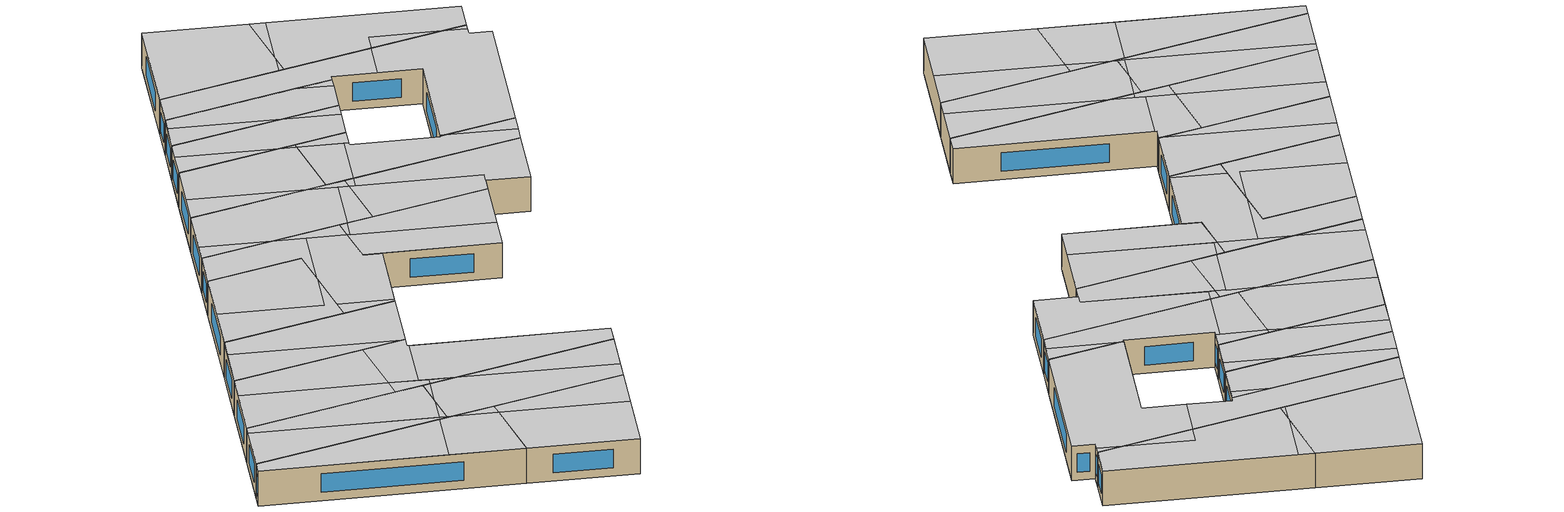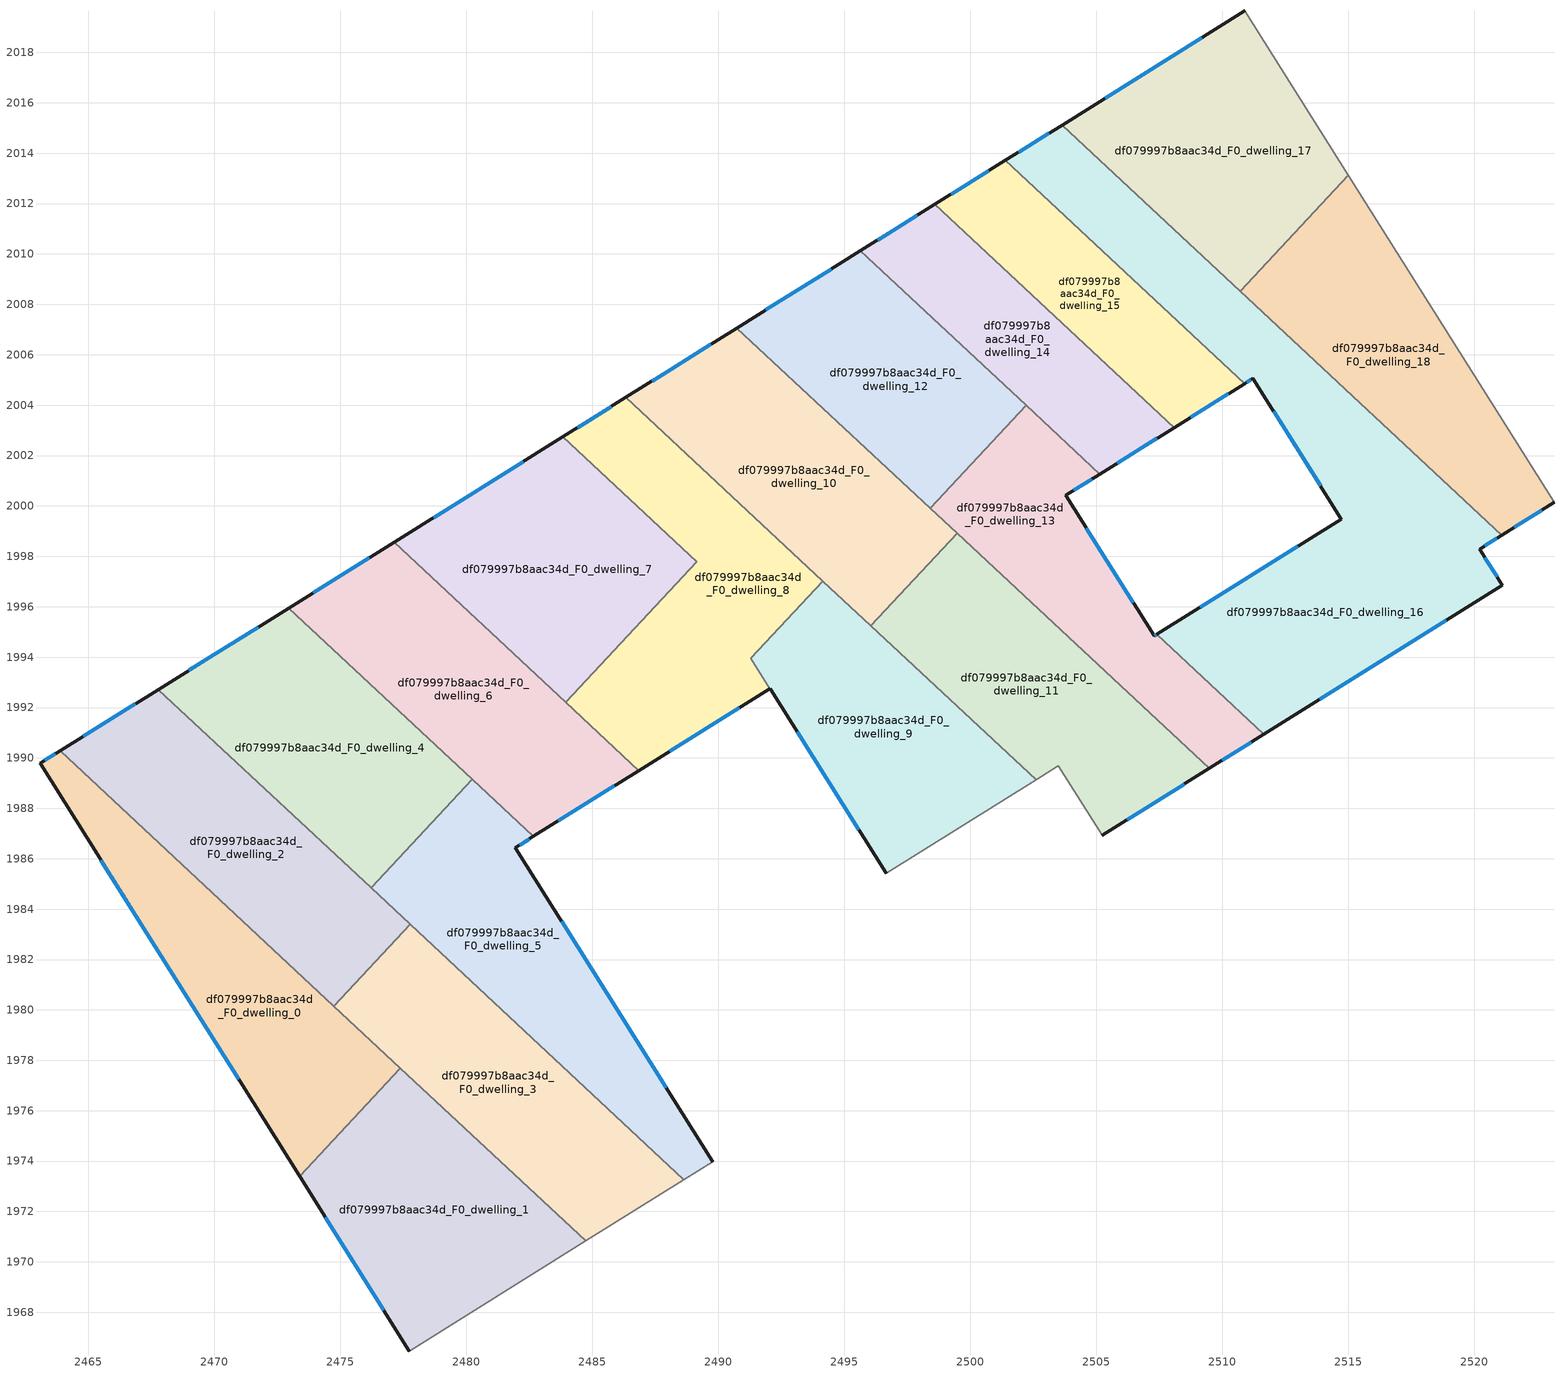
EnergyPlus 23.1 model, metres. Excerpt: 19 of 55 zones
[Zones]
df079997b8aac34d_F0_dwelling_0
 floor ground (EU_floor_Construction): 2477.39,1977.69 2473.39,1973.39 2463.09,1989.78 2463.89,1990.28 z0
 wall outside (EU_wall_Construction): 2463.89,1990.28 2463.09,1989.78 2473.39,1973.39 z0:3
 wall to df079997b8aac34d_F0_dwelling_1 (EU_wall_Construction): 2473.39,1973.39 2477.39,1977.69 z0:3
 wall to df079997b8aac34d_F0_dwelling_2 (EU_wall_Construction): 2474.75,1980.15 2463.89,1990.28 z0:3
 wall to df079997b8aac34d_F0_dwelling_3 (EU_wall_Construction): 2477.39,1977.69 2474.75,1980.15 z0:3
 window (EU_Window_Construction): 2465.51,1985.93 2470.97,1977.24 / 2463.7,1990.16 2463.28,1989.9 z0.7:2.3
 ceiling to df079997b8aac34d_F1_dwelling_0 (EU_floor_Construction): 2474.28,1980.59 2463.89,1990.28 2463.09,1989.78 2470.39,1978.16 z3
 ceiling to df079997b8aac34d_F1_dwelling_1 (EU_floor_Construction): 2473.39,1973.39 2476.8,1977.06 2475.04,1979.88 2474.28,1980.59 2470.39,1978.16 z3
 ceiling to df079997b8aac34d_F1_dwelling_3 (EU_floor_Construction): 2476.8,1977.06 2477.39,1977.69 2475.04,1979.88 z3
df079997b8aac34d_F0_dwelling_1
 floor ground (EU_floor_Construction): 2484.75,1970.83 2477.75,1966.46 2473.39,1973.39 2477.39,1977.69 z0
 wall outside (EU_wall_Construction): 2473.39,1973.39 2477.75,1966.46 z0:3
 wall adiabatic (EU_wall_Construction): 2477.75,1966.46 2484.75,1970.83 z0:3
 wall to df079997b8aac34d_F0_dwelling_3 (EU_wall_Construction): 2484.75,1970.83 2477.39,1977.69 z0:3
 window (EU_Window_Construction): 2474.41,1971.76 2476.72,1968.09 z0.7:2.3
 ceiling to df079997b8aac34d_F1_dwelling_1 (EU_floor_Construction): 2481.83,1969.01 2476.8,1977.06 2473.39,1973.39 2477.75,1966.46 z3
 ceiling to df079997b8aac34d_F1_dwelling_3 (EU_floor_Construction): 2484.75,1970.83 2477.39,1977.69 2476.8,1977.06 2481.83,1969.01 z3
df079997b8aac34d_F0_dwelling_10
 floor ground (EU_floor_Construction): 2499.48,1998.92 2496.06,1995.25 2486.34,2004.31 2490.75,2007.06 z0
 wall outside (EU_wall_Construction): 2490.75,2007.06 2486.34,2004.31 z0:3
 wall to df079997b8aac34d_F0_dwelling_11 (EU_wall_Construction): 2496.06,1995.25 2499.48,1998.92 z0:3
 wall to df079997b8aac34d_F0_dwelling_8 (EU_wall_Construction): 2486.34,2004.31 2494.16,1997.02 z0:3
 wall to df079997b8aac34d_F0_dwelling_12 (EU_wall_Construction): 2498.41,1999.91 2490.75,2007.06 z0:3
 wall to df079997b8aac34d_F0_dwelling_9 (EU_wall_Construction): 2494.16,1997.02 2496.06,1995.25 z0:3
 wall to df079997b8aac34d_F0_dwelling_13 (EU_wall_Construction): 2499.48,1998.92 2498.41,1999.91 z0:3
 window (EU_Window_Construction): 2489.71,2006.41 2487.38,2004.95 z0.7:2.3
 ceiling to df079997b8aac34d_F1_dwelling_9 (EU_floor_Construction): 2498.51,1999.02 2497.31,2000.94 2490.75,2007.06 2487.53,2005.05 2490.31,2000.6 2494.62,1996.59 z3
 ceiling to df079997b8aac34d_F1_dwelling_7 (EU_floor_Construction): 2490.31,2000.6 2487.53,2005.05 2486.34,2004.31 z3
 ceiling to df079997b8aac34d_F1_dwelling_11 (EU_floor_Construction): 2498.94,1998.33 2499.48,1998.92 2497.31,2000.94 z3
 ceiling adiabatic (EU_roof_Construction): 2496.06,1995.25 2498.94,1998.33 2498.51,1999.02 2494.62,1996.59 z3
df079997b8aac34d_F0_dwelling_11
 floor ground (EU_floor_Construction): 2509.49,1989.59 2505.24,1986.93 2503.5,1989.68 2502.61,1989.13 2496.06,1995.25 2499.48,1998.92 z0
 wall outside (EU_wall_Construction): 2505.24,1986.93 2509.49,1989.59 z0:3
 wall adiabatic (EU_wall_Construction): 2502.61,1989.13 2503.5,1989.68 2505.24,1986.93 z0:3
 wall to df079997b8aac34d_F0_dwelling_9 (EU_wall_Construction): 2496.06,1995.25 2502.61,1989.13 z0:3
 wall to df079997b8aac34d_F0_dwelling_13 (EU_wall_Construction): 2509.49,1989.59 2499.48,1998.92 z0:3
 window (EU_Window_Construction): 2506.24,1987.55 2508.49,1988.96 z0.7:2.3
 ceiling to df079997b8aac34d_F1_dwelling_12 (EU_floor_Construction): 2509.49,1989.59 2500.01,1998.42 2499.2,1997.92 2504.11,1990.07 2503.5,1989.68 2505.24,1986.93 z3
 ceiling adiabatic (EU_roof_Construction): 2504.1,1990.07 2498.94,1998.33 2496.06,1995.25 2502.61,1989.14 z3
 ceiling to df079997b8aac34d_F1_dwelling_11 (EU_floor_Construction): 2500.01,1998.42 2499.48,1998.92 2498.94,1998.33 2499.2,1997.92 z3
df079997b8aac34d_F0_dwelling_12
 floor ground (EU_floor_Construction): 2502.22,2003.99 2498.41,1999.91 2490.75,2007.06 2495.65,2010.12 z0
 wall outside (EU_wall_Construction): 2495.65,2010.12 2490.75,2007.06 z0:3
 wall to df079997b8aac34d_F0_dwelling_13 (EU_wall_Construction): 2498.41,1999.91 2502.22,2003.99 z0:3
 wall to df079997b8aac34d_F0_dwelling_14 (EU_wall_Construction): 2502.22,2003.99 2495.65,2010.12 z0:3
 window (EU_Window_Construction): 2494.5,2009.4 2491.9,2007.78 z0.7:2.3
 ceiling to df079997b8aac34d_F1_dwelling_11 (EU_floor_Construction): 2498.41,1999.91 2502,2003.75 2501.33,2004.82 2495.65,2010.12 2492.72,2008.29 2497.31,2000.94 z3
 ceiling to df079997b8aac34d_F1_dwelling_13 (EU_floor_Construction): 2502,2003.75 2502.22,2003.99 2501.33,2004.82 z3
 ceiling to df079997b8aac34d_F1_dwelling_9 (EU_floor_Construction): 2497.31,2000.94 2492.72,2008.29 2490.75,2007.06 z3
df079997b8aac34d_F0_dwelling_13
 floor ground (EU_floor_Construction): 2505.14,2001.26 2503.79,2000.42 2507.3,1994.84 2507.41,1994.91 2511.66,1990.94 2509.49,1989.59 2498.41,1999.91 2502.22,2003.99 z0
 wall outside (EU_wall_Construction): 2507.41,1994.91 2507.3,1994.84 2503.79,2000.42 2505.14,2001.26 / 2509.49,1989.59 2511.66,1990.94 z0:3
 wall to df079997b8aac34d_F0_dwelling_16 (EU_wall_Construction): 2511.66,1990.94 2507.41,1994.91 z0:3
 wall to df079997b8aac34d_F0_dwelling_14 (EU_wall_Construction): 2505.14,2001.26 2502.22,2003.99 z0:3
 window (EU_Window_Construction): 2506.48,1996.15 2504.61,1999.11 / 2507.38,1994.89 2507.33,1994.85 / 2510,1989.91 2511.15,1990.62 / 2504.11,2000.62 2504.83,2001.07 z0.7:2.3
 ceiling to df079997b8aac34d_F1_dwelling_12 (EU_floor_Construction): 2510.47,1990.2 2507.69,1994.65 2507.41,1994.91 2507.3,1994.84 2503.79,2000.42 2504,2000.55 2503.83,2000.81 2500.01,1998.42 2509.49,1989.59 z3
 ceiling to df079997b8aac34d_F1_dwelling_11 (EU_floor_Construction): 2503.83,2000.81 2502,2003.75 2498.41,1999.91 2500.01,1998.42 z3
 ceiling to df079997b8aac34d_F1_dwelling_16 (EU_floor_Construction): 2511.66,1990.94 2507.69,1994.65 2510.47,1990.2 z3
 ceiling to df079997b8aac34d_F1_dwelling_13 (EU_floor_Construction): 2505.14,2001.26 2502.22,2003.99 2502,2003.75 2504,2000.55 z3
df079997b8aac34d_F0_dwelling_14
 floor ground (EU_floor_Construction): 2508.1,2003.11 2505.14,2001.26 2495.65,2010.12 2498.6,2011.96 z0
 wall outside (EU_wall_Construction): 2498.6,2011.96 2495.65,2010.12 / 2505.14,2001.26 2508.1,2003.11 z0:3
 wall to df079997b8aac34d_F0_dwelling_15 (EU_wall_Construction): 2508.1,2003.11 2498.6,2011.96 z0:3
 window (EU_Window_Construction): 2497.91,2011.53 2496.34,2010.55 / 2505.84,2001.7 2507.41,2002.68 z0.7:2.3
 ceiling to df079997b8aac34d_F1_dwelling_13 (EU_floor_Construction): 2507.12,2002.5 2504.83,2006.16 2498.6,2011.96 2497.35,2011.18 2501.33,2004.82 2505.14,2001.26 z3
 ceiling to df079997b8aac34d_F1_dwelling_11 (EU_floor_Construction): 2501.33,2004.82 2497.35,2011.18 2495.65,2010.12 z3
 ceiling to df079997b8aac34d_F1_dwelling_14 (EU_floor_Construction): 2508.1,2003.11 2504.83,2006.16 2507.12,2002.5 z3
df079997b8aac34d_F0_dwelling_15
 floor ground (EU_floor_Construction): 2510.9,2004.86 2508.1,2003.11 2498.6,2011.96 2501.4,2013.71 z0
 wall outside (EU_wall_Construction): 2501.4,2013.71 2498.6,2011.96 / 2508.1,2003.11 2510.9,2004.86 z0:3
 wall to df079997b8aac34d_F0_dwelling_16 (EU_wall_Construction): 2510.9,2004.86 2501.4,2013.71 z0:3
 window (EU_Window_Construction): 2500.74,2013.3 2499.26,2012.38 / 2508.76,2003.52 2510.24,2004.45 z0.7:2.3
 ceiling to df079997b8aac34d_F1_dwelling_14 (EU_floor_Construction): 2510.24,2004.45 2508.72,2006.89 2501.4,2013.71 2500.47,2013.13 2504.83,2006.16 2508.1,2003.11 z3
 ceiling to df079997b8aac34d_F1_dwelling_13 (EU_floor_Construction): 2504.83,2006.16 2500.47,2013.13 2498.6,2011.96 z3
 ceiling adiabatic (EU_roof_Construction): 2510.9,2004.86 2508.72,2006.89 2510.24,2004.45 z3
df079997b8aac34d_F0_dwelling_16
 floor ground (EU_floor_Construction): 2511.22,2005.06 2510.9,2004.86 2501.4,2013.71 2503.65,2015.12 2521.11,1998.85 2520.22,1998.29 2521.12,1996.86 2511.66,1990.94 2507.41,1994.91 2514.73,1999.48 z0
 wall outside (EU_wall_Construction): 2510.9,2004.86 2511.22,2005.06 2514.73,1999.48 2507.41,1994.91 / 2503.65,2015.12 2501.4,2013.71 / 2511.66,1990.94 2521.12,1996.86 2520.22,1998.29 2521.11,1998.85 z0:3
 wall to df079997b8aac34d_F0_dwelling_18 (EU_wall_Construction): 2521.11,1998.85 2510.72,2008.53 z0:3
 wall to df079997b8aac34d_F0_dwelling_17 (EU_wall_Construction): 2510.72,2008.53 2503.65,2015.12 z0:3
 window (EU_Window_Construction): 2510.97,2004.91 2511.15,2005.01 / 2503.12,2014.79 2501.93,2014.04 / 2520.43,1998.42 2520.9,1998.72 / 2520.91,1997.19 2520.43,1997.95 / 2513.88,1992.33 2518.9,1995.47 / 2513.01,1998.41 2509.13,1995.98 / 2512.05,2003.75 2513.91,2000.79 z0.7:2.3
 ceiling to df079997b8aac34d_F1_dwelling_16 (EU_floor_Construction): 2521.12,1996.86 2520.22,1998.29 2520.69,1998.59 2519.71,2000.15 2515.69,2003.9 2513.01,2002.22 2514.73,1999.48 2507.49,1994.96 2507.69,1994.65 2511.66,1990.94 z3
 ceiling to df079997b8aac34d_F1_dwelling_12 (EU_floor_Construction): 2507.69,1994.65 2507.49,1994.96 2507.41,1994.91 z3
 ceiling to df079997b8aac34d_F1_dwelling_17 (EU_floor_Construction): 2521.11,1998.85 2519.71,2000.15 2520.69,1998.59 z3
 ceiling adiabatic (EU_roof_Construction): 2515.69,2003.9 2503.65,2015.12 2501.4,2013.71 2510.9,2004.86 2511.22,2005.06 2513.01,2002.22 z3
df079997b8aac34d_F0_dwelling_17
 floor ground (EU_floor_Construction): 2510.9,2019.65 2515.01,2013.12 2510.72,2008.53 2503.65,2015.12 z0
 wall outside (EU_wall_Construction): 2510.9,2019.65 2503.65,2015.12 z0:3
 wall adiabatic (EU_wall_Construction): 2515.01,2013.12 2510.9,2019.65 z0:3
 wall to df079997b8aac34d_F0_dwelling_18 (EU_wall_Construction): 2510.72,2008.53 2515.01,2013.12 z0:3
 window (EU_Window_Construction): 2509.2,2018.58 2505.35,2016.18 z0.7:2.3
 ceiling to df079997b8aac34d_F1_dwelling_15 (EU_floor_Construction): 2511.75,2009.64 2515.01,2013.12 2510.9,2019.65 2503.65,2015.12 2510.42,2008.8 z3
 ceiling to df079997b8aac34d_F1_dwelling_17 (EU_floor_Construction): 2510.72,2008.53 2511.75,2009.64 2510.42,2008.8 z3
df079997b8aac34d_F0_dwelling_18
 floor ground (EU_floor_Construction): 2515.01,2013.12 2523.17,2000.14 2521.11,1998.85 2510.72,2008.53 z0
 wall outside (EU_wall_Construction): 2521.11,1998.85 2523.17,2000.14 z0:3
 wall adiabatic (EU_wall_Construction): 2523.17,2000.14 2515.01,2013.12 z0:3
 window (EU_Window_Construction): 2521.59,1999.15 2522.69,1999.84 z0.7:2.3
 ceiling to df079997b8aac34d_F1_dwelling_17 (EU_floor_Construction): 2523.17,2000.14 2515.66,2012.08 2511.75,2009.64 2510.72,2008.53 2515.69,2003.9 2516.9,2004.65 2519.71,2000.15 2521.11,1998.85 z3
 ceiling to df079997b8aac34d_F1_dwelling_15 (EU_floor_Construction): 2515.66,2012.08 2515.01,2013.12 2511.75,2009.64 z3
 ceiling to df079997b8aac34d_F1_dwelling_16 (EU_floor_Construction): 2519.71,2000.15 2516.9,2004.65 2515.69,2003.9 z3
df079997b8aac34d_F0_dwelling_2
 floor ground (EU_floor_Construction): 2477.78,1983.4 2474.75,1980.15 2463.89,1990.28 2467.78,1992.71 z0
 wall outside (EU_wall_Construction): 2467.78,1992.71 2463.89,1990.28 z0:3
 wall to df079997b8aac34d_F0_dwelling_3 (EU_wall_Construction): 2474.75,1980.15 2477.78,1983.4 z0:3
 wall to df079997b8aac34d_F0_dwelling_4 (EU_wall_Construction): 2476.23,1984.84 2467.78,1992.71 z0:3
 wall to df079997b8aac34d_F0_dwelling_5 (EU_wall_Construction): 2477.78,1983.4 2476.23,1984.84 z0:3
 window (EU_Window_Construction): 2466.87,1992.14 2464.8,1990.85 z0.7:2.3
 ceiling to df079997b8aac34d_F1_dwelling_2 (EU_floor_Construction): 2476.26,1981.77 2477.78,1983.4 2467.78,1992.71 2467.23,1992.37 2474.53,1980.69 z3
 ceiling to df079997b8aac34d_F1_dwelling_3 (EU_floor_Construction): 2474.82,1980.23 2476.26,1981.77 2474.53,1980.69 z3
 ceiling adiabatic (EU_roof_Construction): 2474.75,1980.15 2474.82,1980.23 2467.23,1992.37 2467.78,1992.71 2463.89,1990.28 z3
df079997b8aac34d_F0_dwelling_3
 floor ground (EU_floor_Construction): 2488.64,1973.27 2484.75,1970.83 2474.75,1980.15 2477.78,1983.4 z0
 wall adiabatic (EU_wall_Construction): 2484.75,1970.83 2488.64,1973.27 z0:3
 wall to df079997b8aac34d_F0_dwelling_5 (EU_wall_Construction): 2488.64,1973.27 2477.78,1983.4 z0:3
 ceiling to df079997b8aac34d_F1_dwelling_3 (EU_floor_Construction): 2485.95,1971.58 2479.66,1981.65 2478.21,1982.99 2476.26,1981.77 2474.82,1980.23 2475.04,1979.88 2484.75,1970.83 z3
 ceiling to df079997b8aac34d_F1_dwelling_5 (EU_floor_Construction): 2488.64,1973.27 2479.66,1981.65 2485.95,1971.58 z3
 ceiling to df079997b8aac34d_F1_dwelling_1 (EU_floor_Construction): 2475.04,1979.88 2474.82,1980.23 2474.75,1980.15 z3
 ceiling to df079997b8aac34d_F1_dwelling_2 (EU_floor_Construction): 2478.21,1982.99 2477.78,1983.4 2476.26,1981.77 z3
df079997b8aac34d_F0_dwelling_4
 floor ground (EU_floor_Construction): 2480.24,1989.15 2476.23,1984.84 2467.78,1992.71 2472.95,1995.94 z0
 wall outside (EU_wall_Construction): 2472.95,1995.94 2467.78,1992.71 z0:3
 wall to df079997b8aac34d_F0_dwelling_5 (EU_wall_Construction): 2476.23,1984.84 2480.24,1989.15 z0:3
 wall to df079997b8aac34d_F0_dwelling_6 (EU_wall_Construction): 2480.24,1989.15 2472.95,1995.94 z0:3
 window (EU_Window_Construction): 2471.74,1995.19 2469,1993.47 z0.7:2.3
 ceiling to df079997b8aac34d_F1_dwelling_4 (EU_floor_Construction): 2477.08,1985.76 2480.24,1989.15 2472.95,1995.94 2471.35,1994.94 z3
 ceiling to df079997b8aac34d_F1_dwelling_2 (EU_floor_Construction): 2476.23,1984.84 2477.08,1985.76 2471.35,1994.94 2467.78,1992.71 z3
df079997b8aac34d_F0_dwelling_5
 floor ground (EU_floor_Construction): 2482.67,1986.89 2481.95,1986.44 2489.78,1973.98 2488.64,1973.27 2476.23,1984.84 2480.24,1989.15 z0
 wall outside (EU_wall_Construction): 2489.78,1973.98 2481.95,1986.44 2482.67,1986.89 z0:3
 wall adiabatic (EU_wall_Construction): 2488.64,1973.27 2489.78,1973.98 z0:3
 wall to df079997b8aac34d_F0_dwelling_6 (EU_wall_Construction): 2482.67,1986.89 2480.24,1989.15 z0:3
 window (EU_Window_Construction): 2482.12,1986.54 2482.5,1986.78 / 2487.94,1976.9 2483.79,1983.51 z0.7:2.3
 ceiling to df079997b8aac34d_F1_dwelling_5 (EU_floor_Construction): 2489.78,1973.98 2482.04,1986.28 2478.24,1983.91 2479.66,1981.65 2488.64,1973.27 z3
 ceiling to df079997b8aac34d_F1_dwelling_3 (EU_floor_Construction): 2479.66,1981.65 2478.65,1983.26 2478.21,1982.99 z3
 ceiling to df079997b8aac34d_F1_dwelling_2 (EU_floor_Construction): 2478.65,1983.26 2477.08,1985.76 2476.23,1984.84 2478.21,1982.99 z3
 ceiling adiabatic (EU_roof_Construction): 2479.66,1981.65 2478.24,1983.91 2482.04,1986.28 2481.95,1986.44 2482.67,1986.89 2480.24,1989.15 2477.08,1985.76 z3
df079997b8aac34d_F0_dwelling_6
 floor ground (EU_floor_Construction): 2486.86,1989.5 2482.67,1986.89 2472.95,1995.94 2477.14,1998.56 z0
 wall outside (EU_wall_Construction): 2482.67,1986.89 2486.86,1989.5 / 2477.14,1998.56 2472.95,1995.94 z0:3
 wall to df079997b8aac34d_F0_dwelling_7 (EU_wall_Construction): 2483.96,1992.2 2477.14,1998.56 z0:3
 wall to df079997b8aac34d_F0_dwelling_8 (EU_wall_Construction): 2486.86,1989.5 2483.96,1992.2 z0:3
 window (EU_Window_Construction): 2483.65,1987.5 2485.87,1988.89 / 2476.16,1997.94 2473.94,1996.56 z0.7:2.3
 ceiling to df079997b8aac34d_F1_dwelling_6 (EU_floor_Construction): 2486.86,1989.5 2477.14,1998.56 2475.81,1997.73 2482.46,1987.08 2482.67,1986.89 z3
 ceiling to df079997b8aac34d_F1_dwelling_4 (EU_floor_Construction): 2482.46,1987.08 2475.81,1997.73 2472.95,1995.94 z3
df079997b8aac34d_F0_dwelling_7
 floor ground (EU_floor_Construction): 2489.16,1997.79 2483.96,1992.2 2477.14,1998.56 2483.84,2002.75 z0
 wall outside (EU_wall_Construction): 2483.84,2002.75 2477.14,1998.56 z0:3
 wall to df079997b8aac34d_F0_dwelling_8 (EU_wall_Construction): 2483.96,1992.2 2489.16,1997.79 2483.84,2002.75 z0:3
 window (EU_Window_Construction): 2482.27,2001.76 2478.71,1999.54 z0.7:2.3
 ceiling to df079997b8aac34d_F1_dwelling_7 (EU_floor_Construction): 2487.23,1995.72 2489.16,1997.79 2483.84,2002.74 2480.23,2000.49 2484.34,1993.91 z3
 ceiling adiabatic (EU_roof_Construction): 2483.96,1992.2 2487.23,1995.72 2484.34,1993.91 2480.23,2000.49 2477.14,1998.56 z3
df079997b8aac34d_F0_dwelling_8
 floor ground (EU_floor_Construction): 2494.16,1997.02 2491.3,1993.95 2492.06,1992.75 2486.86,1989.5 2483.96,1992.2 2489.16,1997.79 2483.84,2002.75 2486.34,2004.31 z0
 wall outside (EU_wall_Construction): 2486.34,2004.31 2483.84,2002.75 / 2486.86,1989.5 2492.06,1992.75 z0:3
 wall to df079997b8aac34d_F0_dwelling_9 (EU_wall_Construction): 2492.06,1992.75 2491.3,1993.95 2494.16,1997.02 z0:3
 window (EU_Window_Construction): 2485.75,2003.94 2484.43,2003.11 / 2488.08,1990.26 2490.84,1991.98 z0.7:2.3
 ceiling to df079997b8aac34d_F1_dwelling_8 (EU_floor_Construction): 2492.06,1992.75 2491.3,1993.95 2493.2,1995.99 2491.64,1998.47 2487.23,1995.72 2484.82,1993.13 2487.03,1989.61 z3
 ceiling to df079997b8aac34d_F1_dwelling_7 (EU_floor_Construction): 2491.64,1998.47 2490.31,2000.6 2486.34,2004.31 2483.84,2002.74 2489.16,1997.79 2487.23,1995.72 z3
 ceiling to df079997b8aac34d_F1_dwelling_6 (EU_floor_Construction): 2487.03,1989.61 2484.82,1993.13 2483.96,1992.2 2486.86,1989.5 z3
 ceiling to df079997b8aac34d_F1_dwelling_9 (EU_floor_Construction): 2493.2,1995.99 2494.16,1997.02 2490.31,2000.6 z3
df079997b8aac34d_F0_dwelling_9
 floor ground (EU_floor_Construction): 2502.61,1989.13 2496.67,1985.43 2491.3,1993.96 2494.16,1997.02 z0
 wall outside (EU_wall_Construction): 2492.06,1992.75 2496.67,1985.43 z0:3
 wall adiabatic (EU_wall_Construction): 2496.67,1985.43 2502.61,1989.13 z0:3
 window (EU_Window_Construction): 2493.14,1991.03 2495.59,1987.15 z0.7:2.3
 ceiling to df079997b8aac34d_F1_dwelling_10 (EU_floor_Construction): 2502.61,1989.14 2494.62,1996.59 2493.33,1995.78 2498.92,1986.83 z3
 ceiling to df079997b8aac34d_F1_dwelling_8 (EU_floor_Construction): 2498.92,1986.83 2493.2,1995.99 2491.3,1993.95 2496.67,1985.43 z3
 ceiling to df079997b8aac34d_F1_dwelling_9 (EU_floor_Construction): 2494.62,1996.59 2494.16,1997.02 2493.2,1995.99 2493.33,1995.78 z3
[Building]
EU S2 Campaign: North Axis=0; Terrain=City; Solar Distribution=FullExterior
[Site:Location]
Budapest.Ferenc.Liszt.Intl.AP: Latitude=47.437; Longitude=19.256; Time Zone=1; Elevation=185
[SizingPeriod:WeatherFileDays]
AnnualSizingPeriod: Begin Month=1; Begin Day of Month=1; End Month=12; End Day of Month=31; Day of Week for Start Day=Monday; Use Weather File Daylight Saving Period=No; Use Weather File Rain and Snow Indicators=No
[MATERIAL]
EU_InternalMass_Material: Roughness=MediumRough; Thickness=0.1; Conductivity=1; Density=1800; Specific Heat=900; Thermal Absorptance=0.9; Solar Absorptance=0.7; Visible Absorptance=0.7
[MATERIAL:NOMASS] Roughness=MediumRough; Thermal Absorptance=0.9; Solar Absorptance=0.7; Visible Absorptance=0.7
Name | Thermal Resistance
EU_wall_NoMass | 0.832559
EU_roof_NoMass | 1.39638
EU_floor_NoMass | 0.872794
[WINDOWMATERIAL:SIMPLEGLAZINGSYSTEM]
EU_Window_SimpleGlazing: UFactor=2.79869; Solar Heat Gain Coefficient=0.75; Visible Transmittance=0.75
[CONSTRUCTION]
EU_wall_Construction: EU_wall_NoMass
EU_roof_Construction: EU_roof_NoMass
EU_floor_Construction: EU_floor_NoMass
EU_Window_Construction: EU_Window_SimpleGlazing
EU_InternalMass_Construction: EU_InternalMass_Material
[ZONE] Type=1; Multiplier=1; Ceiling Height=autocalculate; Floor Area=autocalculate; Part of Total Floor Area=Yes
Name | Volume
df079997b8aac34d_F0_dwelling_0 | 189.941
df079997b8aac34d_F0_dwelling_1 | 189.962
df079997b8aac34d_F0_dwelling_10; df079997b8aac34d_F0_dwelling_6 | 189.913
df079997b8aac34d_F0_dwelling_11; df079997b8aac34d_F0_dwelling_17 | 189.931
df079997b8aac34d_F0_dwelling_12 | 162.867
df079997b8aac34d_F0_dwelling_13 | 162.874
df079997b8aac34d_F0_dwelling_14 | 131.193
df079997b8aac34d_F0_dwelling_15 | 123.951
df079997b8aac34d_F0_dwelling_16 | 368.82
df079997b8aac34d_F0_dwelling_18 | 189.922
df079997b8aac34d_F0_dwelling_2 | 189.926
df079997b8aac34d_F0_dwelling_3; df079997b8aac34d_F0_dwelling_4 | 189.918
df079997b8aac34d_F0_dwelling_5 | 189.934
df079997b8aac34d_F0_dwelling_7 | 189.939
df079997b8aac34d_F0_dwelling_8 | 201.287
df079997b8aac34d_F0_dwelling_9 | 178.556
[INTERNALMASS] Construction=EU_InternalMass_Construction
Name | Zone or ZoneList | Surface Area
df079997b8aac34d_F0_dwelling_0_EU_InternalMass | df079997b8aac34d_F0_dwelling_0 | 63.3162
df079997b8aac34d_F0_dwelling_1_EU_InternalMass | df079997b8aac34d_F0_dwelling_1 | 63.3206
df079997b8aac34d_F0_dwelling_2_EU_InternalMass | df079997b8aac34d_F0_dwelling_2 | 63.309
df079997b8aac34d_F0_dwelling_3_EU_InternalMass | df079997b8aac34d_F0_dwelling_3 | 63.3065
df079997b8aac34d_F0_dwelling_4_EU_InternalMass | df079997b8aac34d_F0_dwelling_4 | 63.306
df079997b8aac34d_F0_dwelling_5_EU_InternalMass | df079997b8aac34d_F0_dwelling_5 | 63.3105
df079997b8aac34d_F0_dwelling_6_EU_InternalMass | df079997b8aac34d_F0_dwelling_6 | 63.3042
df079997b8aac34d_F0_dwelling_7_EU_InternalMass | df079997b8aac34d_F0_dwelling_7 | 63.3133
df079997b8aac34d_F0_dwelling_8_EU_InternalMass | df079997b8aac34d_F0_dwelling_8 | 67.0969
df079997b8aac34d_F0_dwelling_9_EU_InternalMass | df079997b8aac34d_F0_dwelling_9 | 59.5353
df079997b8aac34d_F0_dwelling_10_EU_InternalMass | df079997b8aac34d_F0_dwelling_10 | 63.304
df079997b8aac34d_F0_dwelling_11_EU_InternalMass | df079997b8aac34d_F0_dwelling_11 | 63.3091
df079997b8aac34d_F0_dwelling_12_EU_InternalMass | df079997b8aac34d_F0_dwelling_12 | 54.2876
df079997b8aac34d_F0_dwelling_13_EU_InternalMass | df079997b8aac34d_F0_dwelling_13 | 54.2912
df079997b8aac34d_F0_dwelling_14_EU_InternalMass | df079997b8aac34d_F0_dwelling_14 | 43.7309
df079997b8aac34d_F0_dwelling_15_EU_InternalMass | df079997b8aac34d_F0_dwelling_15 | 41.317
df079997b8aac34d_F0_dwelling_16_EU_InternalMass | df079997b8aac34d_F0_dwelling_16 | 122.938
df079997b8aac34d_F0_dwelling_17_EU_InternalMass | df079997b8aac34d_F0_dwelling_17 | 63.3135
df079997b8aac34d_F0_dwelling_18_EU_InternalMass | df079997b8aac34d_F0_dwelling_18 | 63.3063
[OTHEREQUIPMENT] Fuel Type=Electricity; Design Level Calculation Method=Watts/Area; Power per Zone Floor Area=1; Fraction Latent=0; Fraction Radiant=0; Fraction Lost=0; Carbon Dioxide Generation Rate=0; EndUse Subcategory=EU_Step8_InternalGains
Name | Zone or ZoneList or Space or SpaceList | Schedule
EU_Step8_InternalGain_df079997b8aac34d_F0_dwelling_0_f000 | df079997b8aac34d_F0_dwelling_0 | EU_Step8_GainSchedule_df079997b8aac34d_F0_dwelling_0_f000
EU_Step8_InternalGain_df079997b8aac34d_F0_dwelling_1_f000 | df079997b8aac34d_F0_dwelling_1 | EU_Step8_GainSchedule_df079997b8aac34d_F0_dwelling_1_f000
EU_Step8_InternalGain_df079997b8aac34d_F0_dwelling_2_f000 | df079997b8aac34d_F0_dwelling_2 | EU_Step8_GainSchedule_df079997b8aac34d_F0_dwelling_2_f000
EU_Step8_InternalGain_df079997b8aac34d_F0_dwelling_3_f000 | df079997b8aac34d_F0_dwelling_3 | EU_Step8_GainSchedule_df079997b8aac34d_F0_dwelling_3_f000
EU_Step8_InternalGain_df079997b8aac34d_F0_dwelling_4_f000 | df079997b8aac34d_F0_dwelling_4 | EU_Step8_GainSchedule_df079997b8aac34d_F0_dwelling_4_f000
EU_Step8_InternalGain_df079997b8aac34d_F0_dwelling_5_f000 | df079997b8aac34d_F0_dwelling_5 | EU_Step8_GainSchedule_df079997b8aac34d_F0_dwelling_5_f000
EU_Step8_InternalGain_df079997b8aac34d_F0_dwelling_6_f000 | df079997b8aac34d_F0_dwelling_6 | EU_Step8_GainSchedule_df079997b8aac34d_F0_dwelling_6_f000
EU_Step8_InternalGain_df079997b8aac34d_F0_dwelling_7_f000 | df079997b8aac34d_F0_dwelling_7 | EU_Step8_GainSchedule_df079997b8aac34d_F0_dwelling_7_f000
EU_Step8_InternalGain_df079997b8aac34d_F0_dwelling_8_f000 | df079997b8aac34d_F0_dwelling_8 | EU_Step8_GainSchedule_df079997b8aac34d_F0_dwelling_8_f000
EU_Step8_InternalGain_df079997b8aac34d_F0_dwelling_9_f000 | df079997b8aac34d_F0_dwelling_9 | EU_Step8_GainSchedule_df079997b8aac34d_F0_dwelling_9_f000
EU_Step8_InternalGain_df079997b8aac34d_F0_dwelling_10_f000 | df079997b8aac34d_F0_dwelling_10 | EU_Step8_GainSchedule_df079997b8aac34d_F0_dwelling_10_f000
EU_Step8_InternalGain_df079997b8aac34d_F0_dwelling_11_f000 | df079997b8aac34d_F0_dwelling_11 | EU_Step8_GainSchedule_df079997b8aac34d_F0_dwelling_11_f000
EU_Step8_InternalGain_df079997b8aac34d_F0_dwelling_12_f000 | df079997b8aac34d_F0_dwelling_12 | EU_Step8_GainSchedule_df079997b8aac34d_F0_dwelling_12_f000
EU_Step8_InternalGain_df079997b8aac34d_F0_dwelling_13_f000 | df079997b8aac34d_F0_dwelling_13 | EU_Step8_GainSchedule_df079997b8aac34d_F0_dwelling_13_f000
EU_Step8_InternalGain_df079997b8aac34d_F0_dwelling_14_f000 | df079997b8aac34d_F0_dwelling_14 | EU_Step8_GainSchedule_df079997b8aac34d_F0_dwelling_14_f000
EU_Step8_InternalGain_df079997b8aac34d_F0_dwelling_15_f000 | df079997b8aac34d_F0_dwelling_15 | EU_Step8_GainSchedule_df079997b8aac34d_F0_dwelling_15_f000
EU_Step8_InternalGain_df079997b8aac34d_F0_dwelling_16_f000 | df079997b8aac34d_F0_dwelling_16 | EU_Step8_GainSchedule_df079997b8aac34d_F0_dwelling_16_f000
EU_Step8_InternalGain_df079997b8aac34d_F0_dwelling_17_f000 | df079997b8aac34d_F0_dwelling_17 | EU_Step8_GainSchedule_df079997b8aac34d_F0_dwelling_17_f000
EU_Step8_InternalGain_df079997b8aac34d_F0_dwelling_18_f000 | df079997b8aac34d_F0_dwelling_18 | EU_Step8_GainSchedule_df079997b8aac34d_F0_dwelling_18_f000
[ZONEVENTILATION:DESIGNFLOWRATE] Schedule=EU_AlwaysOn; Design Flow Rate Calculation Method=AirChanges/Hour; Air Changes per Hour=0.475469; Ventilation Type=Natural; Fan Pressure Rise=0; Fan Total Efficiency=1; Constant Term Coefficient=1; Temperature Term Coefficient=0; Velocity Term Coefficient=0; Velocity Squared Term Coefficient=0; Minimum Indoor Temperature=-100; Maximum Indoor Temperature=100; Delta Temperature=-100; Minimum Outdoor Temperature=-100; Maximum Outdoor Temperature=100; Maximum Wind Speed=40
Name | Zone or ZoneList or Space or SpaceList
EU_ConstantAir_df079997b8aac34d_F0_dwelling_0 | df079997b8aac34d_F0_dwelling_0
EU_ConstantAir_df079997b8aac34d_F0_dwelling_1 | df079997b8aac34d_F0_dwelling_1
EU_ConstantAir_df079997b8aac34d_F0_dwelling_2 | df079997b8aac34d_F0_dwelling_2
EU_ConstantAir_df079997b8aac34d_F0_dwelling_3 | df079997b8aac34d_F0_dwelling_3
EU_ConstantAir_df079997b8aac34d_F0_dwelling_4 | df079997b8aac34d_F0_dwelling_4
EU_ConstantAir_df079997b8aac34d_F0_dwelling_5 | df079997b8aac34d_F0_dwelling_5
EU_ConstantAir_df079997b8aac34d_F0_dwelling_6 | df079997b8aac34d_F0_dwelling_6
EU_ConstantAir_df079997b8aac34d_F0_dwelling_7 | df079997b8aac34d_F0_dwelling_7
EU_ConstantAir_df079997b8aac34d_F0_dwelling_8 | df079997b8aac34d_F0_dwelling_8
EU_ConstantAir_df079997b8aac34d_F0_dwelling_9 | df079997b8aac34d_F0_dwelling_9
EU_ConstantAir_df079997b8aac34d_F0_dwelling_10 | df079997b8aac34d_F0_dwelling_10
EU_ConstantAir_df079997b8aac34d_F0_dwelling_11 | df079997b8aac34d_F0_dwelling_11
EU_ConstantAir_df079997b8aac34d_F0_dwelling_12 | df079997b8aac34d_F0_dwelling_12
EU_ConstantAir_df079997b8aac34d_F0_dwelling_13 | df079997b8aac34d_F0_dwelling_13
EU_ConstantAir_df079997b8aac34d_F0_dwelling_14 | df079997b8aac34d_F0_dwelling_14
EU_ConstantAir_df079997b8aac34d_F0_dwelling_15 | df079997b8aac34d_F0_dwelling_15
EU_ConstantAir_df079997b8aac34d_F0_dwelling_16 | df079997b8aac34d_F0_dwelling_16
EU_ConstantAir_df079997b8aac34d_F0_dwelling_17 | df079997b8aac34d_F0_dwelling_17
EU_ConstantAir_df079997b8aac34d_F0_dwelling_18 | df079997b8aac34d_F0_dwelling_18
[HVACTEMPLATE:THERMOSTAT] Constant Heating Setpoint=20; Constant Cooling Setpoint=50
EU_HeatOnly_df079997b8aac34d_F0_dwelling_0; EU_HeatOnly_df079997b8aac34d_F0_dwelling_1; EU_HeatOnly_df079997b8aac34d_F0_dwelling_2; EU_HeatOnly_df079997b8aac34d_F0_dwelling_3; EU_HeatOnly_df079997b8aac34d_F0_dwelling_4; EU_HeatOnly_df079997b8aac34d_F0_dwelling_5; EU_HeatOnly_df079997b8aac34d_F0_dwelling_6; EU_HeatOnly_df079997b8aac34d_F0_dwelling_7; EU_HeatOnly_df079997b8aac34d_F0_dwelling_8; EU_HeatOnly_df079997b8aac34d_F0_dwelling_9; EU_HeatOnly_df079997b8aac34d_F0_dwelling_10; EU_HeatOnly_df079997b8aac34d_F0_dwelling_11; EU_HeatOnly_df079997b8aac34d_F0_dwelling_12; EU_HeatOnly_df079997b8aac34d_F0_dwelling_13; EU_HeatOnly_df079997b8aac34d_F0_dwelling_14; EU_HeatOnly_df079997b8aac34d_F0_dwelling_15; EU_HeatOnly_df079997b8aac34d_F0_dwelling_16; EU_HeatOnly_df079997b8aac34d_F0_dwelling_17; EU_HeatOnly_df079997b8aac34d_F0_dwelling_18; EU_HeatOnly_df079997b8aac34d_F1_dwelling_0; EU_HeatOnly_df079997b8aac34d_F1_dwelling_1; EU_HeatOnly_df079997b8aac34d_F1_dwelling_2; EU_HeatOnly_df079997b8aac34d_F1_dwelling_3; EU_HeatOnly_df079997b8aac34d_F1_dwelling_4; EU_HeatOnly_df079997b8aac34d_F1_dwelling_5; EU_HeatOnly_df079997b8aac34d_F1_dwelling_6; EU_HeatOnly_df079997b8aac34d_F1_dwelling_7; EU_HeatOnly_df079997b8aac34d_F1_dwelling_8; EU_HeatOnly_df079997b8aac34d_F1_dwelling_9; EU_HeatOnly_df079997b8aac34d_F1_dwelling_10; EU_HeatOnly_df079997b8aac34d_F1_dwelling_11; EU_HeatOnly_df079997b8aac34d_F1_dwelling_12; EU_HeatOnly_df079997b8aac34d_F1_dwelling_13; EU_HeatOnly_df079997b8aac34d_F1_dwelling_14; EU_HeatOnly_df079997b8aac34d_F1_dwelling_15; EU_HeatOnly_df079997b8aac34d_F1_dwelling_16; EU_HeatOnly_df079997b8aac34d_F1_dwelling_17; EU_HeatOnly_df079997b8aac34d_F2_dwelling_0; EU_HeatOnly_df079997b8aac34d_F2_dwelling_1; EU_HeatOnly_df079997b8aac34d_F2_dwelling_2; EU_HeatOnly_df079997b8aac34d_F2_dwelling_3; EU_HeatOnly_df079997b8aac34d_F2_dwelling_4; EU_HeatOnly_df079997b8aac34d_F2_dwelling_5; EU_HeatOnly_df079997b8aac34d_F2_dwelling_6; EU_HeatOnly_df079997b8aac34d_F2_dwelling_7; EU_HeatOnly_df079997b8aac34d_F2_dwelling_8; EU_HeatOnly_df079997b8aac34d_F2_dwelling_9; EU_HeatOnly_df079997b8aac34d_F2_dwelling_10; EU_HeatOnly_df079997b8aac34d_F2_dwelling_11; EU_HeatOnly_df079997b8aac34d_F2_dwelling_12; EU_HeatOnly_df079997b8aac34d_F2_dwelling_13; EU_HeatOnly_df079997b8aac34d_F2_dwelling_14; EU_HeatOnly_df079997b8aac34d_F2_dwelling_15; EU_HeatOnly_df079997b8aac34d_F2_dwelling_16; EU_HeatOnly_df079997b8aac34d_F2_dwelling_17
[HVACTEMPLATE:ZONE:IDEALLOADSAIRSYSTEM] System Availability Schedule=EU_AlwaysOn; Maximum Heating Supply Air Temperature=50; Minimum Cooling Supply Air Temperature=13; Maximum Heating Supply Air Humidity Ratio=0.0156; Minimum Cooling Supply Air Humidity Ratio=0.0077; Heating Limit=NoLimit; Cooling Limit=NoLimit; Heating Availability Schedule=EU_AlwaysOn; Cooling Availability Schedule=EU_CoolingOff; Dehumidification Control Type=ConstantSensibleHeatRatio; Cooling Sensible Heat Ratio=0.7; Dehumidification Setpoint=60; Humidification Control Type=None; Humidification Setpoint=30; Outdoor Air Method=None; Outdoor Air Flow Rate per Person=0.00944; Outdoor Air Flow Rate per Zone Floor Area=0; Outdoor Air Flow Rate per Zone=0; Demand Controlled Ventilation Type=None; Outdoor Air Economizer Type=NoEconomizer; Heat Recovery Type=None; Sensible Heat Recovery Effectiveness=0.7; Latent Heat Recovery Effectiveness=0.65
Name | Template Thermostat
df079997b8aac34d_F0_dwelling_0 | EU_HeatOnly_df079997b8aac34d_F0_dwelling_0
df079997b8aac34d_F0_dwelling_1 | EU_HeatOnly_df079997b8aac34d_F0_dwelling_1
df079997b8aac34d_F0_dwelling_2 | EU_HeatOnly_df079997b8aac34d_F0_dwelling_2
df079997b8aac34d_F0_dwelling_3 | EU_HeatOnly_df079997b8aac34d_F0_dwelling_3
df079997b8aac34d_F0_dwelling_4 | EU_HeatOnly_df079997b8aac34d_F0_dwelling_4
df079997b8aac34d_F0_dwelling_5 | EU_HeatOnly_df079997b8aac34d_F0_dwelling_5
df079997b8aac34d_F0_dwelling_6 | EU_HeatOnly_df079997b8aac34d_F0_dwelling_6
df079997b8aac34d_F0_dwelling_7 | EU_HeatOnly_df079997b8aac34d_F0_dwelling_7
df079997b8aac34d_F0_dwelling_8 | EU_HeatOnly_df079997b8aac34d_F0_dwelling_8
df079997b8aac34d_F0_dwelling_9 | EU_HeatOnly_df079997b8aac34d_F0_dwelling_9
df079997b8aac34d_F0_dwelling_10 | EU_HeatOnly_df079997b8aac34d_F0_dwelling_10
df079997b8aac34d_F0_dwelling_11 | EU_HeatOnly_df079997b8aac34d_F0_dwelling_11
df079997b8aac34d_F0_dwelling_12 | EU_HeatOnly_df079997b8aac34d_F0_dwelling_12
df079997b8aac34d_F0_dwelling_13 | EU_HeatOnly_df079997b8aac34d_F0_dwelling_13
df079997b8aac34d_F0_dwelling_14 | EU_HeatOnly_df079997b8aac34d_F0_dwelling_14
df079997b8aac34d_F0_dwelling_15 | EU_HeatOnly_df079997b8aac34d_F0_dwelling_15
df079997b8aac34d_F0_dwelling_16 | EU_HeatOnly_df079997b8aac34d_F0_dwelling_16
df079997b8aac34d_F0_dwelling_17 | EU_HeatOnly_df079997b8aac34d_F0_dwelling_17
df079997b8aac34d_F0_dwelling_18 | EU_HeatOnly_df079997b8aac34d_F0_dwelling_18
[SIZING:ZONE] Zone Cooling Design Supply Air Temperature Input Method=SupplyAirTemperature; Zone Cooling Design Supply Air Temperature=13; Zone Heating Design Supply Air Temperature Input Method=SupplyAirTemperature; Zone Heating Design Supply Air Temperature=50; Zone Cooling Design Supply Air Humidity Ratio=0.008; Zone Heating Design Supply Air Humidity Ratio=0.008; Cooling Design Air Flow Method=DesignDay; Cooling Design Air Flow Rate=0; Cooling Minimum Air Flow per Zone Floor Area=0.000762; Cooling Minimum Air Flow=0; Cooling Minimum Air Flow Fraction=0.2; Heating Design Air Flow Method=DesignDay; Heating Design Air Flow Rate=0; Heating Maximum Air Flow per Zone Floor Area=0.002032; Heating Maximum Air Flow=0.141576; Heating Maximum Air Flow Fraction=0.3; Account for Dedicated Outdoor Air System=No; Dedicated Outdoor Air System Control Strategy=NeutralSupplyAir; Dedicated Outdoor Air Low Setpoint Temperature for Design=autosize; Dedicated Outdoor Air High Setpoint Temperature for Design=autosize; Zone Load Sizing Method=Sensible Load Only No Latent Load; Zone Latent Cooling Design Supply Air Humidity Ratio Input Method=HumidityRatioDifference; Zone Cooling Design Supply Air Humidity Ratio Difference=0.005; Zone Latent Heating Design Supply Air Humidity Ratio Input Method=HumidityRatioDifference; Zone Humidification Design Supply Air Humidity Ratio Difference=0.005
df079997b8aac34d_F0_dwelling_0; df079997b8aac34d_F0_dwelling_1; df079997b8aac34d_F0_dwelling_2; df079997b8aac34d_F0_dwelling_3; df079997b8aac34d_F0_dwelling_4; df079997b8aac34d_F0_dwelling_5; df079997b8aac34d_F0_dwelling_6; df079997b8aac34d_F0_dwelling_7; df079997b8aac34d_F0_dwelling_8; df079997b8aac34d_F0_dwelling_9; df079997b8aac34d_F0_dwelling_10; df079997b8aac34d_F0_dwelling_11; df079997b8aac34d_F0_dwelling_12; df079997b8aac34d_F0_dwelling_13; df079997b8aac34d_F0_dwelling_14; df079997b8aac34d_F0_dwelling_15; df079997b8aac34d_F0_dwelling_16; df079997b8aac34d_F0_dwelling_17; df079997b8aac34d_F0_dwelling_18
[SCHEDULE:CONSTANT]
Name | Hourly Value
EU_AlwaysOn | 1
EU_CoolingOff | 0
[SCHEDULE:FILE] Column Number=1; Rows to Skip at Top=0; Number of Hours of Data=8760; Column Separator=Comma; Interpolate to Timestep=No; Minutes per Item=60; Adjust Schedule for Daylight Savings=Yes
Name | File
EU_Step8_GainSchedule_df079997b8aac34d_F0_dwelling_0_f000 | ../../schedules/df079997b8aac34d/df079997b8aac34d_F0_dwelling_0_f000_gain.csv
EU_Step8_GainSchedule_df079997b8aac34d_F0_dwelling_1_f000 | ../../schedules/df079997b8aac34d/df079997b8aac34d_F0_dwelling_1_f000_gain.csv
EU_Step8_GainSchedule_df079997b8aac34d_F0_dwelling_2_f000 | ../../schedules/df079997b8aac34d/df079997b8aac34d_F0_dwelling_2_f000_gain.csv
EU_Step8_GainSchedule_df079997b8aac34d_F0_dwelling_3_f000 | ../../schedules/df079997b8aac34d/df079997b8aac34d_F0_dwelling_3_f000_gain.csv
EU_Step8_GainSchedule_df079997b8aac34d_F0_dwelling_4_f000 | ../../schedules/df079997b8aac34d/df079997b8aac34d_F0_dwelling_4_f000_gain.csv
EU_Step8_GainSchedule_df079997b8aac34d_F0_dwelling_5_f000 | ../../schedules/df079997b8aac34d/df079997b8aac34d_F0_dwelling_5_f000_gain.csv
EU_Step8_GainSchedule_df079997b8aac34d_F0_dwelling_6_f000 | ../../schedules/df079997b8aac34d/df079997b8aac34d_F0_dwelling_6_f000_gain.csv
EU_Step8_GainSchedule_df079997b8aac34d_F0_dwelling_7_f000 | ../../schedules/df079997b8aac34d/df079997b8aac34d_F0_dwelling_7_f000_gain.csv
EU_Step8_GainSchedule_df079997b8aac34d_F0_dwelling_8_f000 | ../../schedules/df079997b8aac34d/df079997b8aac34d_F0_dwelling_8_f000_gain.csv
EU_Step8_GainSchedule_df079997b8aac34d_F0_dwelling_9_f000 | ../../schedules/df079997b8aac34d/df079997b8aac34d_F0_dwelling_9_f000_gain.csv
EU_Step8_GainSchedule_df079997b8aac34d_F0_dwelling_10_f000 | ../../schedules/df079997b8aac34d/df079997b8aac34d_F0_dwelling_10_f000_gain.csv
EU_Step8_GainSchedule_df079997b8aac34d_F0_dwelling_11_f000 | ../../schedules/df079997b8aac34d/df079997b8aac34d_F0_dwelling_11_f000_gain.csv
EU_Step8_GainSchedule_df079997b8aac34d_F0_dwelling_12_f000 | ../../schedules/df079997b8aac34d/df079997b8aac34d_F0_dwelling_12_f000_gain.csv
EU_Step8_GainSchedule_df079997b8aac34d_F0_dwelling_13_f000 | ../../schedules/df079997b8aac34d/df079997b8aac34d_F0_dwelling_13_f000_gain.csv
EU_Step8_GainSchedule_df079997b8aac34d_F0_dwelling_14_f000 | ../../schedules/df079997b8aac34d/df079997b8aac34d_F0_dwelling_14_f000_gain.csv
EU_Step8_GainSchedule_df079997b8aac34d_F0_dwelling_15_f000 | ../../schedules/df079997b8aac34d/df079997b8aac34d_F0_dwelling_15_f000_gain.csv
EU_Step8_GainSchedule_df079997b8aac34d_F0_dwelling_16_f000 | ../../schedules/df079997b8aac34d/df079997b8aac34d_F0_dwelling_16_f000_gain.csv
EU_Step8_GainSchedule_df079997b8aac34d_F0_dwelling_17_f000 | ../../schedules/df079997b8aac34d/df079997b8aac34d_F0_dwelling_17_f000_gain.csv
EU_Step8_GainSchedule_df079997b8aac34d_F0_dwelling_18_f000 | ../../schedules/df079997b8aac34d/df079997b8aac34d_F0_dwelling_18_f000_gain.csv
